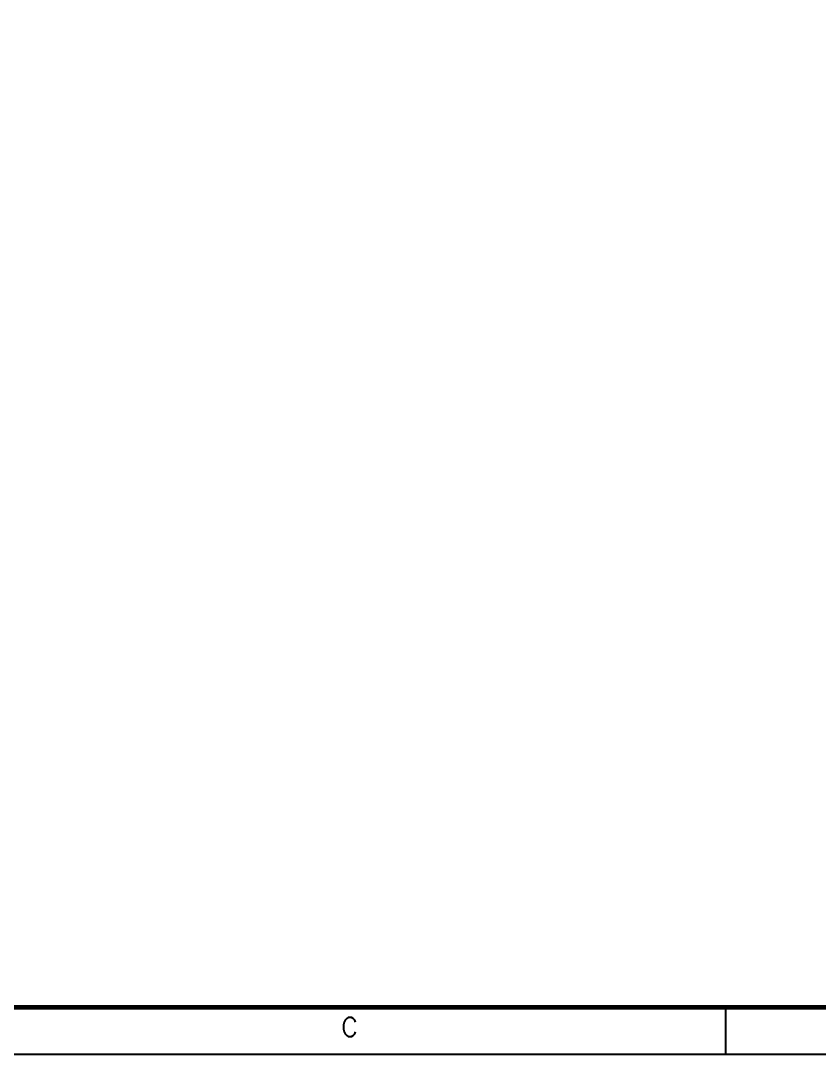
# Model space of a CAD drawing. Extents: x 0 to 17, y 0 to 11.
# Drawn here: x 8.5 to 12.75, y 0 to 5.5 of the extents above; entities that cross this region are included whole.
import ezdxf
from ezdxf.enums import TextEntityAlignment as Align

# ---------------------------------------------------------------- set-up
doc = ezdxf.new("R2010")
doc.units = 0
doc.header["$LTSCALE"] = 0.375
doc.header["$MEASUREMENT"] = 0
doc.layers.add('06 Text', color=7, linetype='Continuous')
doc.layers.add('26 Border', color=7, linetype='Continuous')
doc.styles.add('ROMANS', font='romans.shx', dxfattribs={"width": 0.85})

msp = doc.modelspace()

# ---------------------------------------------------------------- linework, layer by layer
at = {"layer": '26 Border'}
for p, q in [((16.25, 0.25), (0.25, 0.25)), ((12.25, 0.25), (12.25, 0)), ((0, 0), (17, 0))]:
    msp.add_line(p, q, dxfattribs=at)
at = {"layer": '26 Border', "const_width": 0.025}
msp.add_lwpolyline([(0.25, 10.75), (16.75, 10.75), (16.75, 0.25), (0.25, 0.25)], close=True, dxfattribs=at)

# ---------------------------------------------------------------- texts
at = {"layer": '06 Text', "style": 'ROMANS'}
msp.add_text('C', height=0.1, dxfattribs=at).set_placement((10.25, 0.1454), align=Align.MIDDLE_CENTER)

doc.saveas('drawing.dxf')
